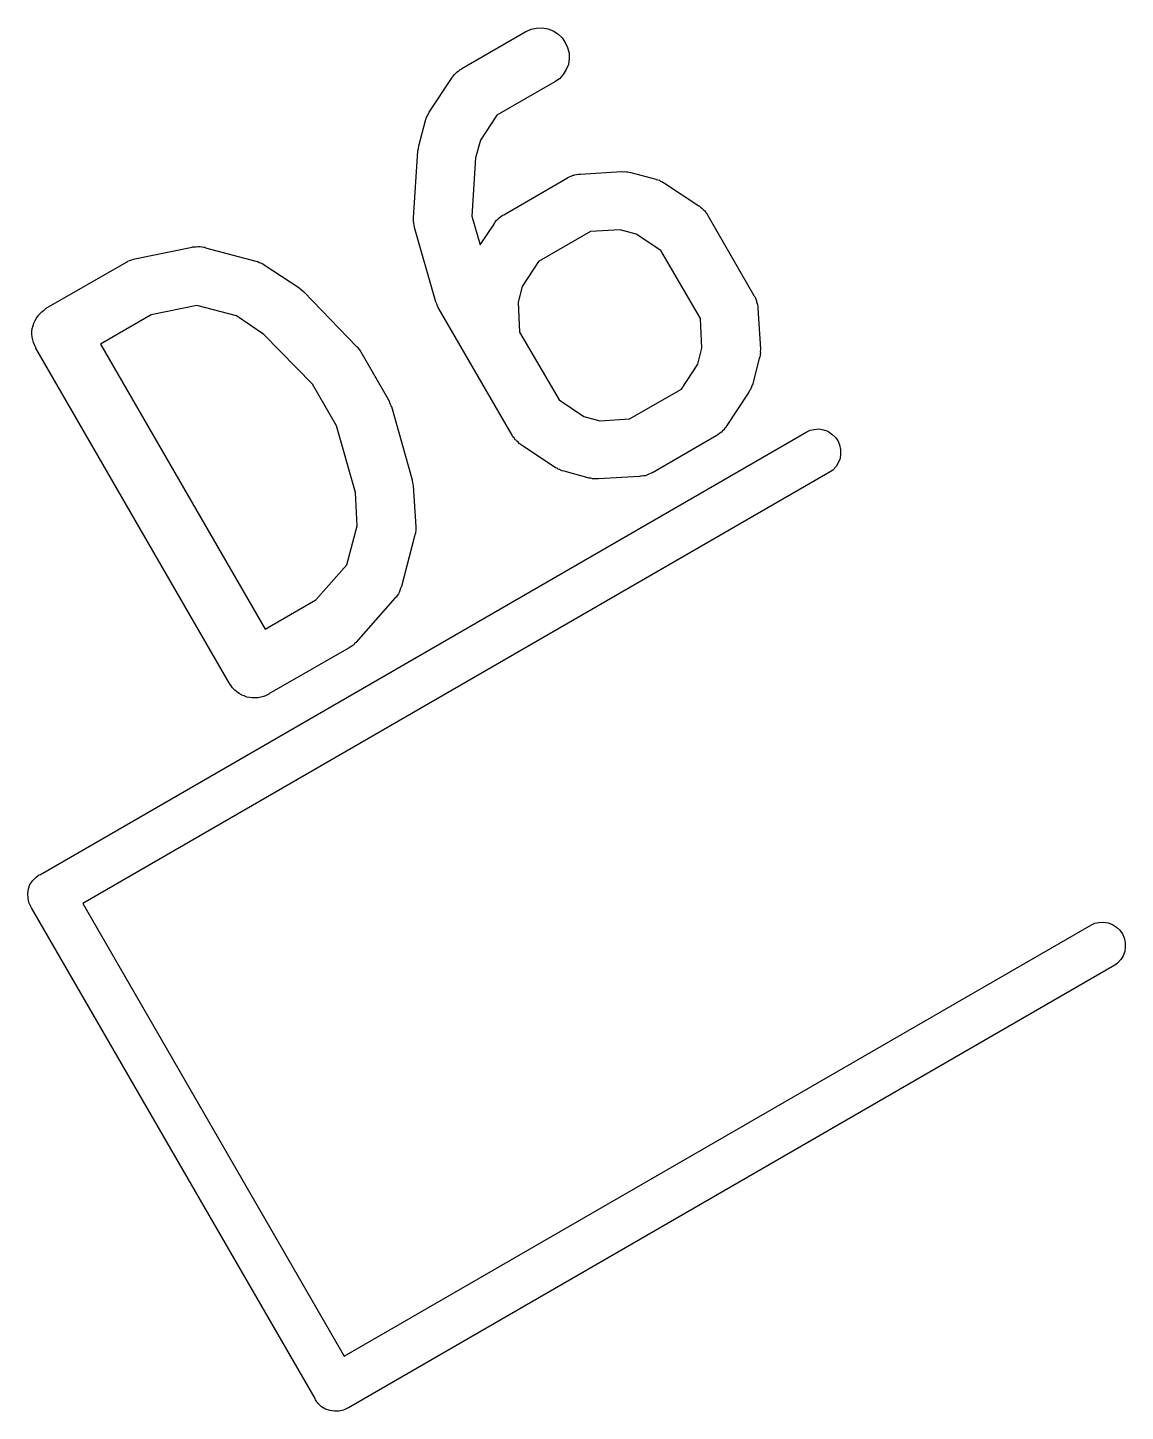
# Model space of a CAD drawing. Extents: x 113.5 to 162.5, y -151.1 to -75.5.
# Drawn here: x 116.286 to 119.12, y -113.439 to -109.867 of the extents above; entities that cross this region are included whole.
import ezdxf

# ---------------------------------------------------------------- set-up
doc = ezdxf.new("R2010")
doc.units = 0
doc.layers.add('BLACK', color=7, linetype='CONTINUOUS')

msp = doc.modelspace()

# ---------------------------------------------------------------- linework, layer by layer
at = {"layer": 'BLACK', "linetype": 'CONTINUOUS'}
for p, q in [((117.573, -109.877), (117.586, -109.871)), ((117.586, -109.871), (117.6, -109.868)), ((117.6, -109.868), (117.615, -109.867)), ((117.615, -109.867), (117.629, -109.87)), ((117.629, -109.87), (117.643, -109.875)), ((117.407, -109.972), (117.572, -109.877)), ((117.572, -109.877), (117.573, -109.877)), ((117.643, -109.875), (117.655, -109.883)), ((117.655, -109.883), (117.666, -109.893)), ((117.666, -109.893), (117.674, -109.905)), ((117.674, -109.905), (117.68, -109.918)), ((117.68, -109.918), (117.684, -109.933)), ((117.684, -109.933), (117.684, -109.947)), ((117.393, -109.983), (117.395, -109.981)), ((117.395, -109.981), (117.399, -109.978)), ((117.399, -109.978), (117.403, -109.975)), ((117.403, -109.975), (117.405, -109.974)), ((117.405, -109.974), (117.407, -109.972)), ((117.676, -109.975), (117.669, -109.988)), ((117.682, -109.962), (117.676, -109.975)), ((117.684, -109.947), (117.682, -109.962)), ((117.323, -110.085), (117.382, -109.996)), ((117.382, -109.995), (117.384, -109.993)), ((117.382, -109.996), (117.382, -109.995)), ((117.384, -109.993), (117.385, -109.992)), ((117.385, -109.992), (117.388, -109.988)), ((117.388, -109.988), (117.392, -109.984)), ((117.392, -109.984), (117.393, -109.983)), ((117.647, -110.007), (117.497, -110.093)), ((117.659, -109.999), (117.647, -110.007)), ((117.669, -109.988), (117.659, -109.999)), ((117.319, -110.092), (117.321, -110.089)), ((117.321, -110.089), (117.323, -110.085)), ((117.296, -110.172), (117.313, -110.107)), ((117.313, -110.106), (117.315, -110.102)), ((117.313, -110.107), (117.313, -110.106)), ((117.315, -110.102), (117.316, -110.098)), ((117.316, -110.098), (117.318, -110.095)), ((117.318, -110.095), (117.319, -110.092)), ((117.497, -110.093), (117.455, -110.157)), ((117.455, -110.157), (117.442, -110.203)), ((117.282, -110.358), (117.293, -110.186)), ((117.293, -110.185), (117.295, -110.179)), ((117.293, -110.186), (117.293, -110.185)), ((117.293, -110.186), (117.293, -110.186)), ((117.293, -110.186), (117.293, -110.186)), ((117.293, -110.186), (117.293, -110.186)), ((117.295, -110.179), (117.296, -110.172)), ((117.442, -110.203), (117.433, -110.354)), ((117.515, -110.35), (117.68, -110.255)), ((117.68, -110.255), (117.681, -110.254)), ((117.681, -110.254), (117.683, -110.253)), ((117.683, -110.253), (117.684, -110.252)), ((117.684, -110.252), (117.689, -110.25)), ((117.689, -110.25), (117.694, -110.248)), ((117.694, -110.248), (117.696, -110.248)), ((117.696, -110.248), (117.698, -110.247)), ((117.698, -110.247), (117.703, -110.246)), ((117.703, -110.246), (117.708, -110.245)), ((117.708, -110.245), (117.71, -110.245)), ((117.71, -110.245), (117.713, -110.245)), ((117.713, -110.245), (117.819, -110.238)), ((117.819, -110.238), (117.82, -110.238)), ((117.82, -110.238), (117.824, -110.239)), ((117.824, -110.239), (117.828, -110.238)), ((117.828, -110.238), (117.832, -110.239)), ((117.832, -110.239), (117.835, -110.239)), ((117.835, -110.239), (117.839, -110.24)), ((117.839, -110.24), (117.843, -110.241)), ((117.843, -110.241), (117.908, -110.258)), ((117.908, -110.258), (117.909, -110.259)), ((117.909, -110.259), (117.913, -110.26)), ((117.913, -110.26), (117.917, -110.261)), ((117.917, -110.261), (117.92, -110.263)), ((117.92, -110.263), (117.923, -110.264)), ((117.923, -110.264), (117.926, -110.266)), ((117.926, -110.266), (117.93, -110.268)), ((117.93, -110.268), (118.019, -110.327)), ((118.019, -110.327), (118.02, -110.327)), ((118.02, -110.327), (118.021, -110.329)), ((118.021, -110.329), (118.023, -110.33)), ((118.023, -110.33), (118.027, -110.333)), ((118.027, -110.333), (118.031, -110.337)), ((118.031, -110.337), (118.032, -110.338)), ((118.032, -110.338), (118.034, -110.34)), ((117.282, -110.363), (117.282, -110.358)), ((117.282, -110.368), (117.282, -110.363)), ((117.283, -110.37), (117.282, -110.368)), ((117.283, -110.372), (117.283, -110.37)), ((117.284, -110.377), (117.283, -110.372)), ((117.433, -110.354), (117.454, -110.428)), ((117.454, -110.428), (117.49, -110.374)), ((117.49, -110.373), (117.492, -110.371)), ((117.49, -110.374), (117.49, -110.373)), ((117.492, -110.371), (117.493, -110.369)), ((117.493, -110.369), (117.496, -110.365)), ((117.496, -110.365), (117.5, -110.361)), ((117.5, -110.361), (117.501, -110.36)), ((117.501, -110.36), (117.503, -110.358)), ((117.503, -110.358), (117.507, -110.355)), ((117.507, -110.355), (117.511, -110.352)), ((117.511, -110.352), (117.513, -110.351)), ((117.513, -110.351), (117.515, -110.35)), ((118.034, -110.34), (118.037, -110.344)), ((118.037, -110.344), (118.04, -110.348)), ((118.04, -110.348), (118.041, -110.35)), ((118.041, -110.35), (118.042, -110.352)), ((118.042, -110.352), (118.161, -110.558)), ((117.285, -110.382), (117.284, -110.377)), ((117.285, -110.383), (117.285, -110.382)), ((117.339, -110.572), (117.285, -110.383)), ((117.739, -110.393), (117.605, -110.471)), ((117.816, -110.389), (117.739, -110.393)), ((117.857, -110.4), (117.816, -110.389)), ((117.921, -110.442), (117.857, -110.4)), ((116.563, -110.464), (116.711, -110.434)), ((116.711, -110.434), (116.712, -110.433)), ((116.712, -110.433), (116.714, -110.433)), ((116.714, -110.433), (116.716, -110.433)), ((116.716, -110.433), (116.721, -110.433)), ((116.721, -110.433), (116.726, -110.432)), ((116.726, -110.432), (116.728, -110.432)), ((116.728, -110.432), (116.731, -110.432)), ((116.731, -110.432), (116.736, -110.433)), ((116.736, -110.433), (116.741, -110.434)), ((116.741, -110.434), (116.743, -110.434)), ((116.743, -110.434), (116.745, -110.435)), ((116.745, -110.435), (116.875, -110.47)), ((118.023, -110.618), (117.921, -110.442)), ((116.334, -110.591), (116.541, -110.472)), ((116.541, -110.472), (116.542, -110.472)), ((116.542, -110.472), (116.545, -110.47)), ((116.545, -110.47), (116.549, -110.468)), ((116.549, -110.468), (116.552, -110.467)), ((116.552, -110.467), (116.555, -110.466)), ((116.555, -110.466), (116.559, -110.465)), ((116.559, -110.465), (116.563, -110.464)), ((116.875, -110.47), (116.876, -110.47)), ((116.876, -110.47), (116.88, -110.471)), ((116.88, -110.471), (116.884, -110.473)), ((116.884, -110.473), (116.887, -110.474)), ((116.887, -110.474), (116.89, -110.475)), ((116.89, -110.475), (116.893, -110.477)), ((116.893, -110.477), (116.897, -110.479)), ((116.897, -110.479), (116.986, -110.538)), ((117.605, -110.471), (117.563, -110.535)), ((116.986, -110.538), (116.987, -110.539)), ((116.987, -110.539), (116.987, -110.539)), ((116.987, -110.539), (116.987, -110.539)), ((116.987, -110.539), (116.993, -110.544)), ((116.993, -110.544), (116.998, -110.548)), ((116.998, -110.548), (116.998, -110.548)), ((116.998, -110.548), (116.999, -110.549)), ((116.999, -110.549), (117.135, -110.69)), ((117.563, -110.535), (117.552, -110.576)), ((116.723, -110.584), (116.605, -110.608)), ((116.825, -110.611), (116.723, -110.584)), ((117.339, -110.573), (117.339, -110.572)), ((117.34, -110.575), (117.339, -110.573)), ((117.342, -110.58), (117.34, -110.575)), ((117.344, -110.586), (117.342, -110.58)), ((117.345, -110.587), (117.344, -110.586)), ((117.346, -110.588), (117.345, -110.587)), ((117.346, -110.589), (117.346, -110.588)), ((117.537, -110.919), (117.346, -110.589)), ((117.552, -110.576), (117.556, -110.653)), ((118.161, -110.558), (118.162, -110.559)), ((118.162, -110.559), (118.163, -110.561)), ((118.163, -110.561), (118.164, -110.563)), ((118.164, -110.563), (118.166, -110.568)), ((118.166, -110.568), (118.168, -110.572)), ((118.168, -110.572), (118.168, -110.575)), ((118.168, -110.575), (118.169, -110.577)), ((118.169, -110.577), (118.17, -110.582)), ((118.17, -110.582), (118.171, -110.587)), ((118.171, -110.587), (118.171, -110.589)), ((118.171, -110.589), (118.171, -110.591)), ((116.302, -110.63), (116.305, -110.623)), ((116.305, -110.623), (116.309, -110.617)), ((116.305, -110.623), (116.305, -110.623)), ((116.305, -110.623), (116.305, -110.623)), ((116.309, -110.617), (116.313, -110.611)), ((116.313, -110.61), (116.318, -110.605)), ((116.313, -110.611), (116.313, -110.61)), ((116.313, -110.61), (116.313, -110.61)), ((116.318, -110.605), (116.323, -110.6)), ((116.323, -110.6), (116.329, -110.596)), ((116.323, -110.6), (116.323, -110.6)), ((116.323, -110.6), (116.323, -110.6)), ((116.329, -110.596), (116.334, -110.591)), ((116.605, -110.608), (116.474, -110.684)), ((116.896, -110.659), (116.825, -110.611)), ((118.027, -110.694), (118.023, -110.618)), ((118.171, -110.591), (118.178, -110.697)), ((116.297, -110.651), (116.298, -110.644)), ((116.297, -110.658), (116.297, -110.651)), ((116.297, -110.651), (116.297, -110.651)), ((116.297, -110.651), (116.297, -110.651)), ((116.298, -110.665), (116.297, -110.658)), ((116.298, -110.644), (116.3, -110.637)), ((116.3, -110.636), (116.302, -110.63)), ((116.3, -110.637), (116.3, -110.636)), ((116.3, -110.636), (116.3, -110.636)), ((117.021, -110.787), (116.896, -110.659)), ((117.556, -110.653), (117.658, -110.828)), ((116.298, -110.666), (116.298, -110.665)), ((116.299, -110.673), (116.298, -110.666)), ((116.298, -110.666), (116.298, -110.666)), ((116.301, -110.68), (116.299, -110.673)), ((116.304, -110.686), (116.301, -110.68)), ((116.301, -110.68), (116.301, -110.68)), ((116.301, -110.68), (116.301, -110.68)), ((116.307, -110.693), (116.304, -110.686)), ((116.307, -110.694), (116.307, -110.693)), ((116.307, -110.693), (116.307, -110.693)), ((116.307, -110.693), (116.307, -110.693)), ((116.307, -110.693), (116.307, -110.693)), ((116.807, -111.56), (116.307, -110.694)), ((116.474, -110.684), (116.899, -111.42)), ((117.135, -110.69), (117.136, -110.69)), ((117.136, -110.69), (117.137, -110.691)), ((117.137, -110.691), (117.138, -110.692)), ((117.138, -110.692), (117.141, -110.697)), ((118.016, -110.736), (118.027, -110.694)), ((117.141, -110.697), (117.145, -110.702)), ((117.145, -110.702), (117.145, -110.703)), ((117.145, -110.703), (117.146, -110.704)), ((117.146, -110.704), (117.218, -110.828)), ((118.175, -110.721), (118.158, -110.786)), ((118.176, -110.717), (118.175, -110.721)), ((118.177, -110.713), (118.176, -110.717)), ((118.178, -110.698), (118.177, -110.703)), ((118.177, -110.703), (118.178, -110.707)), ((118.178, -110.707), (118.177, -110.71)), ((118.177, -110.71), (118.177, -110.713)), ((118.178, -110.697), (118.178, -110.698)), ((117.974, -110.8), (118.016, -110.736)), ((117.083, -110.895), (117.021, -110.787)), ((117.84, -110.877), (117.974, -110.8)), ((118.152, -110.801), (118.15, -110.804)), ((118.153, -110.798), (118.152, -110.801)), ((118.155, -110.795), (118.153, -110.798)), ((118.156, -110.791), (118.155, -110.795)), ((118.158, -110.787), (118.156, -110.791)), ((118.158, -110.786), (118.158, -110.787)), ((117.218, -110.828), (117.218, -110.829)), ((117.218, -110.829), (117.219, -110.83)), ((117.219, -110.83), (117.219, -110.831)), ((117.219, -110.831), (117.221, -110.837)), ((117.221, -110.837), (117.224, -110.842)), ((117.658, -110.828), (117.722, -110.871)), ((118.148, -110.808), (118.089, -110.897)), ((118.15, -110.804), (118.148, -110.808)), ((117.224, -110.842), (117.224, -110.844)), ((117.224, -110.844), (117.225, -110.845)), ((117.225, -110.845), (117.279, -111.034)), ((117.722, -110.871), (117.763, -110.882)), ((116.319, -112.053), (118.298, -110.91)), ((117.132, -111.067), (117.083, -110.895)), ((117.763, -110.882), (117.84, -110.877)), ((118.079, -110.909), (118.078, -110.911)), ((118.083, -110.905), (118.079, -110.909)), ((118.086, -110.901), (118.083, -110.905)), ((118.087, -110.9), (118.086, -110.901)), ((118.089, -110.898), (118.087, -110.9)), ((118.089, -110.897), (118.089, -110.898)), ((118.298, -110.91), (118.306, -110.906)), ((118.306, -110.906), (118.317, -110.904)), ((118.317, -110.904), (118.329, -110.903)), ((118.329, -110.903), (118.341, -110.905)), ((118.341, -110.905), (118.352, -110.909)), ((118.352, -110.909), (118.362, -110.916)), ((117.538, -110.921), (117.537, -110.919)), ((117.539, -110.923), (117.538, -110.921)), ((117.542, -110.926), (117.539, -110.923)), ((117.545, -110.931), (117.542, -110.926)), ((117.547, -110.932), (117.545, -110.931)), ((117.548, -110.934), (117.547, -110.932)), ((117.552, -110.937), (117.548, -110.934)), ((117.556, -110.941), (117.552, -110.937)), ((117.558, -110.942), (117.556, -110.941)), ((117.559, -110.943), (117.558, -110.942)), ((117.56, -110.944), (117.559, -110.943)), ((117.649, -111.003), (117.56, -110.944)), ((118.064, -110.921), (117.899, -111.016)), ((118.066, -110.919), (118.064, -110.921)), ((118.068, -110.918), (118.066, -110.919)), ((118.072, -110.915), (118.068, -110.918)), ((118.076, -110.912), (118.072, -110.915)), ((118.078, -110.911), (118.076, -110.912)), ((118.362, -110.916), (118.371, -110.924)), ((118.371, -110.924), (118.378, -110.933)), ((118.378, -110.933), (118.382, -110.944)), ((118.382, -110.944), (118.385, -110.956)), ((118.384, -110.979), (118.379, -110.99)), ((118.385, -110.967), (118.384, -110.979)), ((118.385, -110.956), (118.385, -110.967)), ((118.358, -111.014), (116.428, -112.128)), ((117.653, -111.004), (117.649, -111.003)), ((117.656, -111.007), (117.653, -111.004)), ((117.659, -111.008), (117.656, -111.007)), ((117.662, -111.009), (117.659, -111.008)), ((117.666, -111.011), (117.662, -111.009)), ((117.67, -111.012), (117.666, -111.011)), ((117.671, -111.012), (117.67, -111.012)), ((117.736, -111.03), (117.671, -111.012)), ((117.896, -111.017), (117.894, -111.018)), ((117.898, -111.016), (117.896, -111.017)), ((117.899, -111.016), (117.898, -111.016)), ((118.365, -111.009), (118.358, -111.014)), ((118.373, -111), (118.365, -111.009)), ((118.379, -110.99), (118.373, -111)), ((117.279, -111.034), (117.279, -111.035)), ((117.279, -111.035), (117.279, -111.035)), ((117.279, -111.035), (117.279, -111.035)), ((117.279, -111.035), (117.28, -111.042)), ((117.28, -111.042), (117.281, -111.049)), ((117.281, -111.049), (117.281, -111.049)), ((117.281, -111.049), (117.281, -111.05)), ((117.281, -111.05), (117.288, -111.156)), ((117.74, -111.03), (117.736, -111.03)), ((117.744, -111.032), (117.74, -111.03)), ((117.747, -111.032), (117.744, -111.032)), ((117.75, -111.032), (117.747, -111.032)), ((117.755, -111.032), (117.75, -111.032)), ((117.759, -111.032), (117.755, -111.032)), ((117.76, -111.032), (117.759, -111.032)), ((117.866, -111.026), (117.76, -111.032)), ((117.868, -111.025), (117.866, -111.026)), ((117.871, -111.025), (117.868, -111.025)), ((117.876, -111.024), (117.871, -111.025)), ((117.881, -111.024), (117.876, -111.024)), ((117.883, -111.023), (117.881, -111.024)), ((117.885, -111.022), (117.883, -111.023)), ((117.89, -111.02), (117.885, -111.022)), ((117.894, -111.018), (117.89, -111.02)), ((117.137, -111.153), (117.132, -111.067)), ((117.11, -111.254), (117.137, -111.153)), ((117.288, -111.156), (117.288, -111.157)), ((117.288, -111.157), (117.288, -111.161)), ((117.285, -111.18), (117.251, -111.31)), ((117.286, -111.176), (117.285, -111.18)), ((117.287, -111.172), (117.286, -111.176)), ((117.288, -111.166), (117.287, -111.169)), ((117.287, -111.169), (117.287, -111.172)), ((117.288, -111.161), (117.288, -111.166)), ((117.03, -111.344), (117.11, -111.254)), ((117.235, -111.339), (117.234, -111.34)), ((117.237, -111.337), (117.235, -111.339)), ((117.24, -111.333), (117.237, -111.337)), ((117.243, -111.329), (117.24, -111.333)), ((117.244, -111.327), (117.243, -111.329)), ((117.245, -111.325), (117.244, -111.327)), ((117.247, -111.32), (117.245, -111.325)), ((117.249, -111.315), (117.247, -111.32)), ((117.25, -111.311), (117.249, -111.313)), ((117.249, -111.313), (117.249, -111.315)), ((117.251, -111.31), (117.25, -111.311)), ((116.899, -111.42), (117.03, -111.344)), ((117.234, -111.34), (117.134, -111.453)), ((117.116, -111.468), (116.909, -111.587)), ((117.119, -111.466), (117.116, -111.468)), ((117.123, -111.464), (117.119, -111.466)), ((117.125, -111.462), (117.123, -111.464)), ((117.128, -111.46), (117.125, -111.462)), ((117.13, -111.457), (117.128, -111.46)), ((117.134, -111.454), (117.13, -111.457)), ((117.134, -111.453), (117.134, -111.454)), ((116.811, -111.566), (116.807, -111.56)), ((116.815, -111.571), (116.811, -111.566)), ((116.815, -111.572), (116.815, -111.571)), ((116.816, -111.572), (116.815, -111.572)), ((116.821, -111.577), (116.816, -111.572)), ((116.826, -111.582), (116.821, -111.577)), ((116.832, -111.586), (116.826, -111.582)), ((116.826, -111.582), (116.826, -111.582)), ((116.826, -111.582), (116.826, -111.582)), ((116.838, -111.589), (116.832, -111.586)), ((116.839, -111.59), (116.838, -111.589)), ((116.838, -111.589), (116.838, -111.589)), ((116.909, -111.588), (116.902, -111.591)), ((116.909, -111.587), (116.909, -111.588)), ((116.909, -111.588), (116.909, -111.588)), ((116.909, -111.588), (116.909, -111.588)), ((116.909, -111.588), (116.909, -111.588)), ((116.845, -111.592), (116.839, -111.59)), ((116.852, -111.595), (116.845, -111.592)), ((116.859, -111.596), (116.852, -111.595)), ((116.852, -111.595), (116.852, -111.595)), ((116.852, -111.595), (116.852, -111.595)), ((116.866, -111.597), (116.859, -111.596)), ((116.867, -111.597), (116.866, -111.597)), ((116.866, -111.597), (116.866, -111.597)), ((116.874, -111.597), (116.867, -111.597)), ((116.881, -111.597), (116.874, -111.597)), ((116.888, -111.595), (116.881, -111.597)), ((116.881, -111.597), (116.881, -111.597)), ((116.881, -111.597), (116.881, -111.597)), ((116.895, -111.594), (116.888, -111.595)), ((116.896, -111.594), (116.895, -111.594)), ((116.895, -111.594), (116.895, -111.594)), ((116.902, -111.591), (116.896, -111.594)), ((116.316, -112.054), (116.319, -112.053)), ((116.288, -112.09), (116.292, -112.079)), ((116.292, -112.079), (116.299, -112.069)), ((116.299, -112.069), (116.307, -112.061)), ((116.307, -112.061), (116.314, -112.055)), ((116.314, -112.055), (116.316, -112.054)), ((116.314, -112.055), (116.314, -112.055)), ((116.286, -112.102), (116.288, -112.09)), ((116.287, -112.114), (116.286, -112.102)), ((116.289, -112.125), (116.287, -112.114)), ((116.294, -112.136), (116.289, -112.125)), ((116.296, -112.139), (116.294, -112.136)), ((117.028, -113.406), (116.296, -112.139)), ((116.428, -112.128), (117.103, -113.297)), ((117.103, -113.297), (119.033, -112.183)), ((119.033, -112.183), (119.041, -112.179)), ((119.041, -112.179), (119.052, -112.177)), ((119.052, -112.177), (119.064, -112.176)), ((119.064, -112.176), (119.076, -112.178)), ((119.076, -112.178), (119.087, -112.182)), ((119.087, -112.182), (119.097, -112.189)), ((119.097, -112.189), (119.106, -112.197)), ((119.106, -112.197), (119.113, -112.206)), ((119.113, -112.206), (119.117, -112.217)), ((119.117, -112.217), (119.12, -112.229)), ((119.12, -112.229), (119.12, -112.24)), ((119.114, -112.263), (119.108, -112.273)), ((119.119, -112.252), (119.114, -112.263)), ((119.12, -112.24), (119.119, -112.252)), ((119.093, -112.287), (117.114, -113.43)), ((119.1, -112.282), (119.093, -112.287)), ((119.108, -112.273), (119.1, -112.282)), ((117.029, -113.409), (117.028, -113.406)), ((117.031, -113.412), (117.029, -113.409)), ((117.036, -113.419), (117.031, -113.412)), ((117.031, -113.412), (117.031, -113.412)), ((117.045, -113.427), (117.036, -113.419)), ((117.055, -113.433), (117.045, -113.427)), ((117.066, -113.437), (117.055, -113.433)), ((117.078, -113.439), (117.066, -113.437)), ((117.089, -113.439), (117.078, -113.439)), ((117.101, -113.436), (117.089, -113.439)), ((117.112, -113.431), (117.101, -113.436)), ((117.114, -113.43), (117.112, -113.431))]:
    msp.add_line(p, q, dxfattribs=at)

doc.saveas('drawing.dxf')
